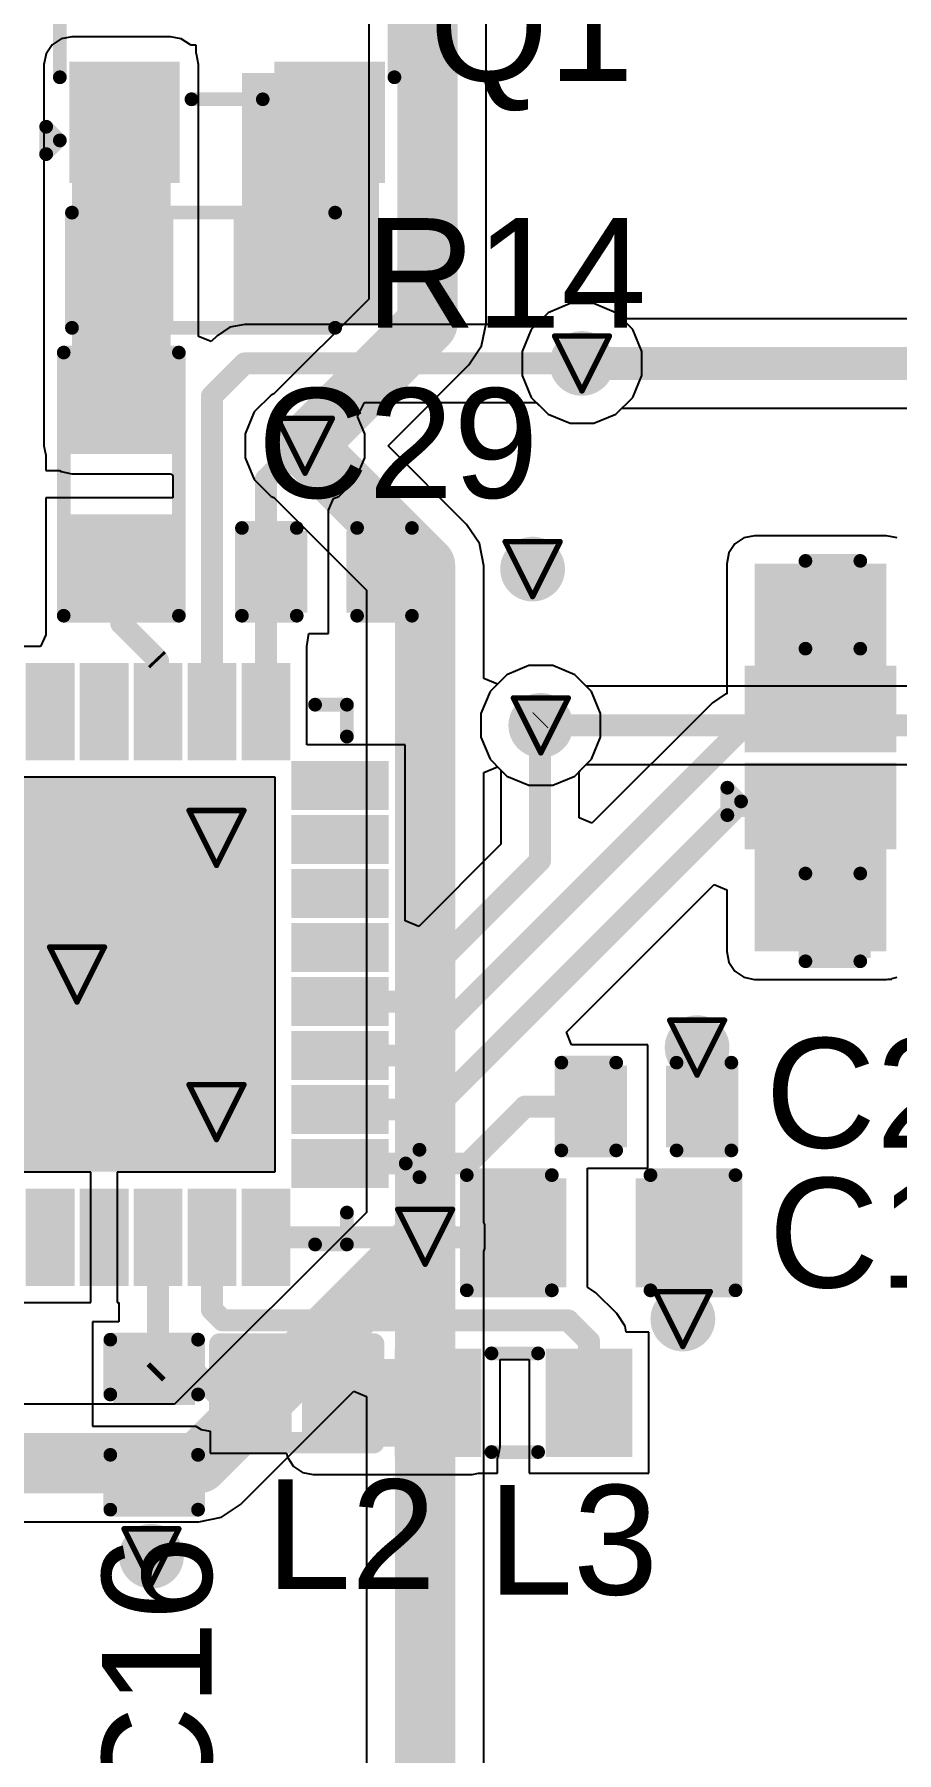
# Model space of a CAD drawing. Header units: inches. Extents: x -89 to 427, y -87 to 99.
# Drawn here: x -69.89 to -61.91, y -16.07 to -0.15 of the extents above; entities that cross this region are included whole.
import ezdxf

# ---------------------------------------------------------------- set-up
doc = ezdxf.new("R2010")
doc.units = ezdxf.units.IN
for name, color, linetype in [('Board_Outline', 56, 'Continuous'), ('Bottom Layer', 5, 'Continuous'), ('Drill Drawing', 1, 'Continuous'), ('Top Layer', 1, 'Continuous'), ('Top Overlay', 2, 'Continuous'), ('Top Paste', 8, 'Continuous'), ('Top Solder', 216, 'Continuous'), ('Via Holes', 16, 'Continuous')]:
    doc.layers.add(name, color=color, linetype=linetype)
doc.styles.add('Arial', font='', dxfattribs={"height": 0.2})
doc.styles.get('Arial').set_extended_font_data('Arial')

msp = doc.modelspace()

# ---------------------------------------------------------------- hatches: boundary and pattern name
at = {"layer": 'Bottom Layer'}
h = msp.add_hatch(color=5, dxfattribs=at)
edge = h.paths.add_edge_path()
edge.add_arc((-64.821, -3.2), 0.3, 0, 360)
h = msp.add_hatch(color=5, dxfattribs=at)
edge = h.paths.add_edge_path()
edge.add_arc((-67.386, -3.962), 0.3, 0, 360)
h = msp.add_hatch(color=5, dxfattribs=at)
edge = h.paths.add_edge_path()
edge.add_arc((-65.278, -5.105), 0.3, 0, 360)
h = msp.add_hatch(color=5, dxfattribs=at)
edge = h.paths.add_edge_path()
edge.add_arc((-65.202, -6.553), 0.3, 0, 360)
h = msp.add_hatch(color=5, dxfattribs=at)
edge = h.paths.add_edge_path()
edge.add_arc((-68.206, -7.595), 0.3, 0, 360)
h = msp.add_hatch(color=5, dxfattribs=at)
edge = h.paths.add_edge_path()
edge.add_arc((-69.498, -8.861), 0.3, 0, 360)
h = msp.add_hatch(color=5, dxfattribs=at)
edge = h.paths.add_edge_path()
edge.add_arc((-63.754, -9.538), 0.3, 0, 360)
h = msp.add_hatch(color=5, dxfattribs=at)
edge = h.paths.add_edge_path()
edge.add_arc((-68.206, -10.135), 0.3, 0, 360)
h = msp.add_hatch(color=5, dxfattribs=at)
edge = h.paths.add_edge_path()
edge.add_arc((-66.273, -11.29), 0.3, 0, 360)
h = msp.add_hatch(color=5, dxfattribs=at)
edge = h.paths.add_edge_path()
edge.add_arc((-63.886, -12.052), 0.3, 0, 360)
h = msp.add_hatch(color=5, dxfattribs=at)
edge = h.paths.add_edge_path()
edge.add_arc((-68.809, -14.249), 0.3, 0, 360)
at = {"layer": 'Top Layer'}
for points in [[(-69.545, -3.962), (-68.631, -3.962), (-68.631, -0.432), (-69.545, -0.432)], [(-69.468, -0.505), (-68.648, -0.505), (-68.648, -1.425), (-69.468, -1.425)], [(-67.97, -2.845), (-66.7, -2.845), (-66.7, -0.508), (-67.97, -0.508)], [(-67.568, -0.505), (-66.748, -0.505), (-66.748, -1.425), (-67.568, -1.425)], [(-68.707, -1.892), (-68.707, -2.781), (-69.469, -2.781), (-69.469, -1.892)], [(-67.183, -1.892), (-67.183, -2.781), (-67.945, -2.781), (-67.945, -1.892)], [(-68.644, -3.937), (-69.532, -3.937), (-69.532, -3.175), (-68.644, -3.175)], [(-68.644, -5.461), (-69.532, -5.461), (-69.532, -4.699), (-68.644, -4.699)], [(-67.424, -4.813), (-67.424, -5.448), (-67.881, -5.448), (-67.881, -4.813)], [(-66.484, -4.813), (-66.484, -5.448), (-66.942, -5.448), (-66.942, -4.813)], [(-63.221, -6.706), (-62.001, -6.706), (-62.001, -5.055), (-63.221, -5.055)], [(-62.662, -5.753), (-62.662, -5.118), (-62.205, -5.118), (-62.205, -5.753)], [(-69.623, -6.076), (-69.623, -6.776), (-69.873, -6.776), (-69.873, -6.076)], [(-69.123, -6.076), (-69.123, -6.776), (-69.373, -6.776), (-69.373, -6.076)], [(-68.623, -6.076), (-68.623, -6.776), (-68.873, -6.776), (-68.873, -6.076)], [(-68.123, -6.076), (-68.123, -6.776), (-68.373, -6.776), (-68.373, -6.076)], [(-67.623, -6.076), (-67.623, -6.776), (-67.873, -6.776), (-67.873, -6.076)], [(-63.211, -6.101), (-62.011, -6.101), (-62.011, -6.701), (-63.211, -6.701)], [(-66.713, -7.236), (-67.413, -7.236), (-67.413, -6.986), (-66.713, -6.986)], [(-63.221, -8.647), (-62.001, -8.647), (-62.001, -6.996), (-63.221, -6.996)], [(-63.211, -7.001), (-62.011, -7.001), (-62.011, -7.601), (-63.211, -7.601)], [(-67.773, -10.586), (-71.223, -10.586), (-71.223, -7.136), (-67.773, -7.136)], [(-66.713, -7.736), (-67.413, -7.736), (-67.413, -7.486), (-66.713, -7.486)], [(-66.713, -8.236), (-67.413, -8.236), (-67.413, -7.986), (-66.713, -7.986)], [(-62.662, -8.649), (-62.662, -8.014), (-62.205, -8.014), (-62.205, -8.649)], [(-66.713, -8.736), (-67.413, -8.736), (-67.413, -8.486), (-66.713, -8.486)], [(-66.713, -9.236), (-67.413, -9.236), (-67.413, -8.986), (-66.713, -8.986)], [(-66.713, -9.736), (-67.413, -9.736), (-67.413, -9.486), (-66.713, -9.486)], [(-64.465, -9.766), (-64.465, -10.401), (-64.922, -10.401), (-64.922, -9.766)], [(-63.525, -9.766), (-63.525, -10.401), (-63.983, -10.401), (-63.983, -9.766)], [(-66.713, -10.236), (-67.413, -10.236), (-67.413, -9.986), (-66.713, -9.986)], [(-66.713, -10.736), (-67.413, -10.736), (-67.413, -10.486), (-66.713, -10.486)], [(-65.786, -11.697), (-65.786, -10.808), (-65.024, -10.808), (-65.024, -11.697)], [(-64.262, -11.697), (-64.262, -10.808), (-63.5, -10.808), (-63.5, -11.697)], [(-69.623, -10.946), (-69.623, -11.646), (-69.873, -11.646), (-69.873, -10.946)], [(-69.123, -10.946), (-69.123, -11.646), (-69.373, -11.646), (-69.373, -10.946)], [(-68.623, -10.946), (-68.623, -11.646), (-68.873, -11.646), (-68.873, -10.946)], [(-68.123, -10.946), (-68.123, -11.646), (-68.373, -11.646), (-68.373, -10.946)], [(-67.623, -10.946), (-67.623, -11.646), (-67.873, -11.646), (-67.873, -10.946)], [(-69.101, -12.332), (-68.466, -12.332), (-68.466, -12.789), (-69.101, -12.789)], [(-68.012, -12.44), (-67.612, -12.44), (-67.612, -13.04), (-68.012, -13.04)], [(-67.312, -12.44), (-66.912, -12.44), (-66.912, -13.04), (-67.312, -13.04)], [(-67.31, -13.233), (-65.837, -13.233), (-65.837, -12.421), (-67.31, -12.421)], [(-66.456, -12.427), (-65.856, -12.427), (-65.856, -13.227), (-66.456, -13.227)], [(-65.056, -12.427), (-64.456, -12.427), (-64.456, -13.227), (-65.056, -13.227)], [(-69.101, -13.271), (-68.466, -13.271), (-68.466, -13.729), (-69.101, -13.729)]]:
    msp.add_hatch(color=1, dxfattribs=at).paths.add_polyline_path(points)
h = msp.add_hatch(color=1, dxfattribs=at)
edge = h.paths.add_edge_path()
edge.add_arc((-64.821, -3.2), 0.3, 0, 360)
h = msp.add_hatch(color=1, dxfattribs=at)
edge = h.paths.add_edge_path()
edge.add_arc((-67.386, -3.962), 0.3, 0, 360)
h = msp.add_hatch(color=1, dxfattribs=at)
edge = h.paths.add_edge_path()
edge.add_arc((-65.278, -5.105), 0.3, 0, 360)
h = msp.add_hatch(color=1, dxfattribs=at)
edge = h.paths.add_edge_path()
edge.add_arc((-65.202, -6.553), 0.3, 0, 360)
h = msp.add_hatch(color=1, dxfattribs=at)
edge = h.paths.add_edge_path()
edge.add_arc((-68.206, -7.595), 0.3, 0, 360)
h = msp.add_hatch(color=1, dxfattribs=at)
edge = h.paths.add_edge_path()
edge.add_arc((-69.498, -8.861), 0.3, 0, 360)
h = msp.add_hatch(color=1, dxfattribs=at)
edge = h.paths.add_edge_path()
edge.add_arc((-63.754, -9.538), 0.3, 0, 360)
h = msp.add_hatch(color=1, dxfattribs=at)
edge = h.paths.add_edge_path()
edge.add_arc((-68.206, -10.135), 0.3, 0, 360)
h = msp.add_hatch(color=1, dxfattribs=at)
edge = h.paths.add_edge_path()
edge.add_arc((-66.273, -11.29), 0.3, 0, 360)
h = msp.add_hatch(color=1, dxfattribs=at)
edge = h.paths.add_edge_path()
edge.add_arc((-63.886, -12.052), 0.3, 0, 360)
h = msp.add_hatch(color=1, dxfattribs=at)
edge = h.paths.add_edge_path()
edge.add_arc((-68.809, -14.249), 0.3, 0, 360)
at = {"layer": 'Top Paste'}
for points in [[(-69.468, -0.505), (-68.648, -0.505), (-68.648, -1.425), (-69.468, -1.425)], [(-67.568, -0.505), (-66.748, -0.505), (-66.748, -1.425), (-67.568, -1.425)], [(-68.707, -1.892), (-68.707, -2.781), (-69.469, -2.781), (-69.469, -1.892)], [(-67.183, -1.892), (-67.183, -2.781), (-67.945, -2.781), (-67.945, -1.892)], [(-68.644, -3.937), (-69.532, -3.937), (-69.532, -3.175), (-68.644, -3.175)], [(-68.644, -5.461), (-69.532, -5.461), (-69.532, -4.699), (-68.644, -4.699)], [(-67.424, -4.813), (-67.424, -5.448), (-67.881, -5.448), (-67.881, -4.813)], [(-66.484, -4.813), (-66.484, -5.448), (-66.942, -5.448), (-66.942, -4.813)], [(-62.662, -5.753), (-62.662, -5.118), (-62.205, -5.118), (-62.205, -5.753)], [(-69.623, -6.076), (-69.623, -6.776), (-69.873, -6.776), (-69.873, -6.076)], [(-69.123, -6.076), (-69.123, -6.776), (-69.373, -6.776), (-69.373, -6.076)], [(-68.623, -6.076), (-68.623, -6.776), (-68.873, -6.776), (-68.873, -6.076)], [(-68.123, -6.076), (-68.123, -6.776), (-68.373, -6.776), (-68.373, -6.076)], [(-67.623, -6.076), (-67.623, -6.776), (-67.873, -6.776), (-67.873, -6.076)], [(-63.211, -6.101), (-62.011, -6.101), (-62.011, -6.701), (-63.211, -6.701)], [(-66.713, -7.236), (-67.413, -7.236), (-67.413, -6.986), (-66.713, -6.986)], [(-63.211, -7.001), (-62.011, -7.001), (-62.011, -7.601), (-63.211, -7.601)], [(-66.713, -7.736), (-67.413, -7.736), (-67.413, -7.486), (-66.713, -7.486)], [(-66.713, -8.236), (-67.413, -8.236), (-67.413, -7.986), (-66.713, -7.986)], [(-62.662, -8.649), (-62.662, -8.014), (-62.205, -8.014), (-62.205, -8.649)], [(-66.713, -8.736), (-67.413, -8.736), (-67.413, -8.486), (-66.713, -8.486)], [(-66.713, -9.236), (-67.413, -9.236), (-67.413, -8.986), (-66.713, -8.986)], [(-66.713, -9.736), (-67.413, -9.736), (-67.413, -9.486), (-66.713, -9.486)], [(-64.465, -9.766), (-64.465, -10.401), (-64.922, -10.401), (-64.922, -9.766)], [(-63.525, -9.766), (-63.525, -10.401), (-63.983, -10.401), (-63.983, -9.766)], [(-66.713, -10.236), (-67.413, -10.236), (-67.413, -9.986), (-66.713, -9.986)], [(-66.713, -10.736), (-67.413, -10.736), (-67.413, -10.486), (-66.713, -10.486)], [(-65.786, -11.697), (-65.786, -10.808), (-65.024, -10.808), (-65.024, -11.697)], [(-64.262, -11.697), (-64.262, -10.808), (-63.5, -10.808), (-63.5, -11.697)], [(-69.623, -10.946), (-69.623, -11.646), (-69.873, -11.646), (-69.873, -10.946)], [(-69.123, -10.946), (-69.123, -11.646), (-69.373, -11.646), (-69.373, -10.946)], [(-68.623, -10.946), (-68.623, -11.646), (-68.873, -11.646), (-68.873, -10.946)], [(-68.123, -10.946), (-68.123, -11.646), (-68.373, -11.646), (-68.373, -10.946)], [(-67.623, -10.946), (-67.623, -11.646), (-67.873, -11.646), (-67.873, -10.946)], [(-69.101, -12.332), (-68.466, -12.332), (-68.466, -12.789), (-69.101, -12.789)], [(-68.012, -12.44), (-67.612, -12.44), (-67.612, -13.04), (-68.012, -13.04)], [(-67.312, -12.44), (-66.912, -12.44), (-66.912, -13.04), (-67.312, -13.04)], [(-66.456, -12.427), (-65.856, -12.427), (-65.856, -13.227), (-66.456, -13.227)], [(-65.056, -12.427), (-64.456, -12.427), (-64.456, -13.227), (-65.056, -13.227)], [(-69.101, -13.271), (-68.466, -13.271), (-68.466, -13.729), (-69.101, -13.729)]]:
    msp.add_hatch(color=8, dxfattribs=at).paths.add_polyline_path(points)
at = {"layer": 'Top Solder'}
for points in [[(-69.569, -0.404), (-68.546, -0.404), (-68.546, -1.527), (-69.569, -1.527)], [(-67.669, -0.404), (-66.646, -0.404), (-66.646, -1.527), (-67.669, -1.527)], [(-68.605, -1.791), (-68.605, -2.883), (-69.571, -2.883), (-69.571, -1.791)], [(-67.081, -1.791), (-67.081, -2.883), (-68.047, -2.883), (-68.047, -1.791)], [(-68.542, -4.039), (-69.634, -4.039), (-69.634, -3.073), (-68.542, -3.073)], [(-68.542, -5.563), (-69.634, -5.563), (-69.634, -4.597), (-68.542, -4.597)], [(-67.364, -4.753), (-67.364, -5.508), (-67.941, -5.508), (-67.941, -4.753)], [(-66.425, -4.753), (-66.425, -5.508), (-67.002, -5.508), (-67.002, -4.753)], [(-62.722, -5.813), (-62.722, -5.058), (-62.145, -5.058), (-62.145, -5.813)], [(-69.521, -5.974), (-69.521, -6.877), (-69.974, -6.877), (-69.974, -5.974)], [(-69.021, -5.974), (-69.021, -6.877), (-69.474, -6.877), (-69.474, -5.974)], [(-68.521, -5.974), (-68.521, -6.877), (-68.974, -6.877), (-68.974, -5.974)], [(-68.021, -5.974), (-68.021, -6.877), (-68.474, -6.877), (-68.474, -5.974)], [(-67.521, -5.974), (-67.521, -6.877), (-67.974, -6.877), (-67.974, -5.974)], [(-63.313, -5.999), (-61.909, -5.999), (-61.909, -6.802), (-63.313, -6.802)], [(-66.611, -7.337), (-67.514, -7.337), (-67.514, -6.884), (-66.611, -6.884)], [(-63.313, -6.899), (-61.909, -6.899), (-61.909, -7.702), (-63.313, -7.702)], [(-67.671, -10.687), (-71.324, -10.687), (-71.324, -7.034), (-67.671, -7.034)], [(-66.611, -7.837), (-67.514, -7.837), (-67.514, -7.384), (-66.611, -7.384)], [(-66.611, -8.337), (-67.514, -8.337), (-67.514, -7.884), (-66.611, -7.884)], [(-62.722, -8.709), (-62.722, -7.954), (-62.145, -7.954), (-62.145, -8.709)], [(-66.611, -8.837), (-67.514, -8.837), (-67.514, -8.384), (-66.611, -8.384)], [(-66.611, -9.337), (-67.514, -9.337), (-67.514, -8.884), (-66.611, -8.884)], [(-66.611, -9.837), (-67.514, -9.837), (-67.514, -9.384), (-66.611, -9.384)], [(-64.405, -9.706), (-64.405, -10.461), (-64.982, -10.461), (-64.982, -9.706)], [(-63.465, -9.706), (-63.465, -10.461), (-64.043, -10.461), (-64.043, -9.706)], [(-66.611, -10.337), (-67.514, -10.337), (-67.514, -9.884), (-66.611, -9.884)], [(-66.611, -10.837), (-67.514, -10.837), (-67.514, -10.384), (-66.611, -10.384)], [(-65.846, -11.757), (-65.846, -10.748), (-64.964, -10.748), (-64.964, -11.757)], [(-64.322, -11.757), (-64.322, -10.748), (-63.44, -10.748), (-63.44, -11.757)], [(-69.521, -10.844), (-69.521, -11.747), (-69.974, -11.747), (-69.974, -10.844)], [(-69.021, -10.844), (-69.021, -11.747), (-69.474, -11.747), (-69.474, -10.844)], [(-68.521, -10.844), (-68.521, -11.747), (-68.974, -11.747), (-68.974, -10.844)], [(-68.021, -10.844), (-68.021, -11.747), (-68.474, -11.747), (-68.474, -10.844)], [(-67.521, -10.844), (-67.521, -11.747), (-67.974, -11.747), (-67.974, -10.844)], [(-69.161, -12.272), (-68.406, -12.272), (-68.406, -12.849), (-69.161, -12.849)], [(-68.114, -12.338), (-67.511, -12.338), (-67.511, -13.141), (-68.114, -13.141)], [(-67.414, -12.338), (-66.811, -12.338), (-66.811, -13.141), (-67.414, -13.141)], [(-66.557, -12.325), (-65.754, -12.325), (-65.754, -13.329), (-66.557, -13.329)], [(-65.157, -12.325), (-64.354, -12.325), (-64.354, -13.329), (-65.157, -13.329)], [(-69.161, -13.212), (-68.406, -13.212), (-68.406, -13.789), (-69.161, -13.789)]]:
    msp.add_hatch(color=216, dxfattribs=at).paths.add_polyline_path(points)
at = {"layer": 'Via Holes'}
h = msp.add_hatch(color=7, dxfattribs=at)
edge = h.paths.add_edge_path()
edge.add_arc((-64.821, -3.2), 0.15, 0, 360)
h = msp.add_hatch(color=7, dxfattribs=at)
edge = h.paths.add_edge_path()
edge.add_arc((-67.386, -3.962), 0.15, 0, 360)
h = msp.add_hatch(color=7, dxfattribs=at)
edge = h.paths.add_edge_path()
edge.add_arc((-65.278, -5.105), 0.15, 0, 360)
h = msp.add_hatch(color=7, dxfattribs=at)
edge = h.paths.add_edge_path()
edge.add_arc((-65.202, -6.553), 0.15, 0, 360)
h = msp.add_hatch(color=7, dxfattribs=at)
edge = h.paths.add_edge_path()
edge.add_arc((-68.206, -7.595), 0.15, 0, 360)
h = msp.add_hatch(color=7, dxfattribs=at)
edge = h.paths.add_edge_path()
edge.add_arc((-69.498, -8.861), 0.15, 0, 360)
h = msp.add_hatch(color=7, dxfattribs=at)
edge = h.paths.add_edge_path()
edge.add_arc((-63.754, -9.538), 0.15, 0, 360)
h = msp.add_hatch(color=7, dxfattribs=at)
edge = h.paths.add_edge_path()
edge.add_arc((-68.206, -10.135), 0.15, 0, 360)
h = msp.add_hatch(color=7, dxfattribs=at)
edge = h.paths.add_edge_path()
edge.add_arc((-66.273, -11.29), 0.15, 0, 360)
h = msp.add_hatch(color=7, dxfattribs=at)
edge = h.paths.add_edge_path()
edge.add_arc((-63.886, -12.052), 0.15, 0, 360)
h = msp.add_hatch(color=7, dxfattribs=at)
edge = h.paths.add_edge_path()
edge.add_arc((-68.809, -14.249), 0.15, 0, 360)

# ---------------------------------------------------------------- linework, layer by layer
at = {"layer": 'Board_Outline', "const_width": 0.254}
msp.add_lwpolyline([(87.312, 0, 1), (-87.312, 0, 1)], format="xyb", close=True, dxfattribs=at)
at = {"layer": 'Bottom Layer'}
for p, q in [((-66.796, 9.403), (-66.796, -2.603)), ((-65.709, -2.829), (-65.709, 9.403)), ((-66.796, -2.603), (-67.676, -3.483)), ((-64.931, -2.646), (-65.135, -2.731)), ((-64.711, -2.646), (-64.931, -2.646)), ((-64.507, -2.731), (-64.711, -2.646)), ((-65.75, -3.037), (-65.709, -2.829)), ((-65.135, -2.731), (-65.29, -2.887)), ((-64.452, -2.786), (-64.507, -2.731)), ((-50.083, -2.786), (-64.452, -2.786)), ((-65.29, -2.887), (-65.375, -3.09)), ((-65.868, -3.213), (-65.75, -3.037)), ((-65.375, -3.09), (-65.375, -3.311)), ((-66.617, -3.962), (-65.868, -3.213)), ((-65.375, -3.311), (-65.29, -3.514)), ((-67.7, -3.493), (-67.856, -3.649)), ((-67.676, -3.483), (-67.7, -3.493)), ((-67.856, -3.649), (-67.94, -3.852)), ((-65.29, -3.514), (-65.135, -3.67)), ((-64.507, -3.67), (-64.452, -3.615)), ((-64.452, -3.615), (-49.911, -3.615)), ((-65.135, -3.67), (-64.931, -3.754)), ((-64.931, -3.754), (-64.711, -3.754)), ((-64.711, -3.754), (-64.507, -3.67)), ((-67.94, -3.852), (-67.94, -4.073)), ((-65.889, -4.691), (-66.617, -3.962)), ((-67.94, -4.073), (-67.856, -4.276)), ((-67.856, -4.276), (-67.7, -4.432)), ((-67.7, -4.432), (-67.676, -4.442)), ((-67.676, -4.442), (-66.817, -5.3)), ((-65.771, -4.867), (-65.889, -4.691)), ((-65.73, -5.075), (-65.771, -4.867)), ((-65.73, -6.118), (-65.73, -5.075)), ((-66.817, -5.3), (-66.817, -11.065)), ((-65.312, -5.999), (-65.516, -6.084)), ((-65.092, -5.999), (-65.312, -5.999)), ((-64.888, -6.084), (-65.092, -5.999)), ((-65.603, -6.17), (-65.73, -6.118)), ((-65.516, -6.084), (-65.603, -6.17)), ((-64.781, -6.191), (-64.888, -6.084)), ((-47.447, -6.191), (-64.781, -6.191)), ((-65.73, -6.989), (-65.603, -6.936)), ((-65.73, -11.155), (-65.73, -6.989)), ((-65.603, -6.936), (-65.516, -7.023)), ((-64.888, -7.023), (-64.781, -6.916)), ((-64.781, -6.916), (-47.597, -6.916)), ((-65.516, -7.023), (-65.312, -7.107)), ((-65.312, -7.107), (-65.092, -7.107)), ((-65.092, -7.107), (-64.888, -7.023)), ((-66.817, -11.065), (-68.594, -12.842)), ((-65.719, -11.18), (-65.73, -11.155)), ((-65.719, -11.4), (-65.719, -11.18)), ((-65.73, -11.425), (-65.719, -11.4)), ((-65.73, -32.409), (-65.73, -11.425)), ((-67.985, -13.77), (-66.935, -12.72)), ((-66.935, -12.72), (-66.817, -12.769)), ((-68.594, -12.842), (-71.112, -12.842)), ((-66.817, -12.769), (-66.817, -32.634)), ((-68.161, -13.888), (-67.985, -13.77)), ((-71.112, -13.93), (-68.369, -13.93)), ((-68.369, -13.93), (-68.161, -13.888))]:
    msp.add_line(p, q, dxfattribs=at)
for points, const_width in [([(-66.252, -2.829), (-66.252, 9.538)], 0.559), ([(-67.386, -3.962), (-66.252, -2.829)], 0.559), ([(-64.821, -3.2), (-49.911, -3.2)], 0.305), ([(-67.386, -3.962), (-66.273, -5.075)], 0.559), ([(-66.273, -11.29), (-66.273, -5.075)], 0.559), ([(-65.202, -6.553), (-47.447, -6.553)], 0.203), ([(-68.369, -13.386), (-66.273, -11.29)], 0.559), ([(-66.273, -32.634), (-66.273, -11.29)], 0.559), ([(-71.247, -13.386), (-68.369, -13.386)], 0.559)]:
    msp.add_lwpolyline(points, dxfattribs=dict(at, const_width=const_width))
for points, const_width in [([(-66.392, -2.829, 1), (-66.113, -2.829, 1)], 0.279), ([(-66.392, -2.829, 1), (-66.113, -2.829, 1)], 0.279), ([(-64.897, -3.2, 1), (-64.745, -3.2, 1)], 0.152), ([(-67.526, -3.962, 1), (-67.246, -3.962, 1)], 0.279), ([(-67.526, -3.962, 1), (-67.246, -3.962, 1)], 0.279), ([(-66.413, -5.075, 1), (-66.134, -5.075, 1)], 0.279), ([(-66.413, -5.075, 1), (-66.134, -5.075, 1)], 0.279), ([(-65.253, -6.553, 1), (-65.151, -6.553, 1)], 0.102), ([(-66.413, -11.29, 1), (-66.134, -11.29, 1)], 0.279), ([(-66.413, -11.29, 1), (-66.134, -11.29, 1)], 0.279), ([(-66.413, -11.29, 1), (-66.134, -11.29, 1)], 0.279), ([(-68.509, -13.386, 1), (-68.229, -13.386, 1)], 0.279), ([(-68.509, -13.386, 1), (-68.229, -13.386, 1)], 0.279)]:
    msp.add_lwpolyline(points, format="xyb", close=True, dxfattribs=dict(at, const_width=const_width))
at = {"layer": 'Drill Drawing', "const_width": 0.0508}
for points in [[(-65.075, -2.946), (-64.567, -2.946)], [(-65.075, -2.946), (-64.821, -3.454)], [(-64.821, -3.454), (-64.567, -2.946)], [(-67.64, -3.708), (-67.132, -3.708)], [(-67.64, -3.708), (-67.386, -4.216)], [(-67.386, -4.216), (-67.132, -3.708)], [(-65.532, -4.851), (-65.024, -4.851)], [(-65.532, -4.851), (-65.278, -5.359)], [(-65.278, -5.359), (-65.024, -4.851)], [(-65.456, -6.299), (-64.948, -6.299)], [(-65.456, -6.299), (-65.202, -6.807)], [(-65.202, -6.807), (-64.948, -6.299)], [(-68.46, -7.341), (-67.952, -7.341)], [(-68.46, -7.341), (-68.206, -7.849)], [(-68.206, -7.849), (-67.952, -7.341)], [(-69.752, -8.607), (-69.244, -8.607)], [(-69.752, -8.607), (-69.498, -9.115)], [(-69.498, -9.115), (-69.244, -8.607)], [(-64.008, -9.284), (-63.5, -9.284)], [(-64.008, -9.284), (-63.754, -9.792)], [(-63.754, -9.792), (-63.5, -9.284)], [(-68.46, -9.881), (-67.952, -9.881)], [(-68.46, -9.881), (-68.206, -10.389)], [(-68.206, -10.389), (-67.952, -9.881)], [(-66.527, -11.036), (-66.019, -11.036)], [(-66.527, -11.036), (-66.273, -11.544)], [(-66.273, -11.544), (-66.019, -11.036)], [(-64.14, -11.798), (-63.632, -11.798)], [(-64.14, -11.798), (-63.886, -12.306)], [(-63.886, -12.306), (-63.632, -11.798)], [(-69.063, -13.995), (-68.555, -13.995)], [(-69.063, -13.995), (-68.809, -14.503)], [(-68.809, -14.503), (-68.555, -13.995)]]:
    msp.add_lwpolyline(points, dxfattribs=at)
at = {"layer": 'Drill Drawing', "const_width": 0.0254}
for points in [[(-65.087, -2.946, 1), (-65.062, -2.946, 1)], [(-65.087, -2.946, 1), (-65.062, -2.946, 1)], [(-64.579, -2.946, 1), (-64.554, -2.946, 1)], [(-64.579, -2.946, 1), (-64.554, -2.946, 1)], [(-64.834, -3.454, 1), (-64.808, -3.454, 1)], [(-64.834, -3.454, 1), (-64.808, -3.454, 1)], [(-67.653, -3.708, 1), (-67.627, -3.708, 1)], [(-67.653, -3.708, 1), (-67.627, -3.708, 1)], [(-67.145, -3.708, 1), (-67.12, -3.708, 1)], [(-67.145, -3.708, 1), (-67.12, -3.708, 1)], [(-67.399, -4.216, 1), (-67.373, -4.216, 1)], [(-67.399, -4.216, 1), (-67.373, -4.216, 1)], [(-65.545, -4.851, 1), (-65.519, -4.851, 1)], [(-65.545, -4.851, 1), (-65.519, -4.851, 1)], [(-65.037, -4.851, 1), (-65.011, -4.851, 1)], [(-65.037, -4.851, 1), (-65.011, -4.851, 1)], [(-65.291, -5.359, 1), (-65.265, -5.359, 1)], [(-65.291, -5.359, 1), (-65.265, -5.359, 1)], [(-65.469, -6.299, 1), (-65.443, -6.299, 1)], [(-65.469, -6.299, 1), (-65.443, -6.299, 1)], [(-64.96, -6.299, 1), (-64.935, -6.299, 1)], [(-64.96, -6.299, 1), (-64.935, -6.299, 1)], [(-65.214, -6.807, 1), (-65.189, -6.807, 1)], [(-65.214, -6.807, 1), (-65.189, -6.807, 1)], [(-68.473, -7.341, 1), (-68.447, -7.341, 1)], [(-68.473, -7.341, 1), (-68.447, -7.341, 1)], [(-67.965, -7.341, 1), (-67.939, -7.341, 1)], [(-67.965, -7.341, 1), (-67.939, -7.341, 1)], [(-68.219, -7.849, 1), (-68.193, -7.849, 1)], [(-68.219, -7.849, 1), (-68.193, -7.849, 1)], [(-69.765, -8.607, 1), (-69.739, -8.607, 1)], [(-69.765, -8.607, 1), (-69.739, -8.607, 1)], [(-69.257, -8.607, 1), (-69.231, -8.607, 1)], [(-69.257, -8.607, 1), (-69.231, -8.607, 1)], [(-69.511, -9.115, 1), (-69.485, -9.115, 1)], [(-69.511, -9.115, 1), (-69.485, -9.115, 1)], [(-64.021, -9.284, 1), (-63.995, -9.284, 1)], [(-64.021, -9.284, 1), (-63.995, -9.284, 1)], [(-63.513, -9.284, 1), (-63.487, -9.284, 1)], [(-63.513, -9.284, 1), (-63.487, -9.284, 1)], [(-68.473, -9.881, 1), (-68.447, -9.881, 1)], [(-68.473, -9.881, 1), (-68.447, -9.881, 1)], [(-67.965, -9.881, 1), (-67.939, -9.881, 1)], [(-67.965, -9.881, 1), (-67.939, -9.881, 1)], [(-63.767, -9.792, 1), (-63.741, -9.792, 1)], [(-63.767, -9.792, 1), (-63.741, -9.792, 1)], [(-68.219, -10.389, 1), (-68.193, -10.389, 1)], [(-68.219, -10.389, 1), (-68.193, -10.389, 1)], [(-66.54, -11.036, 1), (-66.515, -11.036, 1)], [(-66.54, -11.036, 1), (-66.515, -11.036, 1)], [(-66.032, -11.036, 1), (-66.007, -11.036, 1)], [(-66.032, -11.036, 1), (-66.007, -11.036, 1)], [(-66.286, -11.544, 1), (-66.261, -11.544, 1)], [(-66.286, -11.544, 1), (-66.261, -11.544, 1)], [(-64.153, -11.798, 1), (-64.127, -11.798, 1)], [(-64.153, -11.798, 1), (-64.127, -11.798, 1)], [(-63.645, -11.798, 1), (-63.619, -11.798, 1)], [(-63.645, -11.798, 1), (-63.619, -11.798, 1)], [(-63.899, -12.306, 1), (-63.873, -12.306, 1)], [(-63.899, -12.306, 1), (-63.873, -12.306, 1)], [(-69.075, -13.995, 1), (-69.05, -13.995, 1)], [(-69.075, -13.995, 1), (-69.05, -13.995, 1)], [(-68.567, -13.995, 1), (-68.542, -13.995, 1)], [(-68.567, -13.995, 1), (-68.542, -13.995, 1)], [(-68.821, -14.503, 1), (-68.796, -14.503, 1)], [(-68.821, -14.503, 1), (-68.796, -14.503, 1)]]:
    msp.add_lwpolyline(points, format="xyb", close=True, dxfattribs=at)
at = {"layer": 'Top Layer'}
for p, q in [((-69.728, -0.249), (-69.784, -0.333)), ((-69.644, -0.193), (-69.728, -0.249)), ((-69.545, -0.173), (-69.644, -0.193)), ((-68.631, -0.173), (-69.545, -0.173)), ((-68.532, -0.193), (-68.631, -0.173)), ((-68.448, -0.249), (-68.532, -0.193)), ((-68.446, -0.251), (-68.448, -0.249)), ((-68.394, -0.251), (-68.446, -0.251)), ((-68.394, -0.33), (-68.394, -0.251)), ((-69.784, -0.333), (-69.804, -0.432)), ((-69.804, -0.432), (-69.804, -3.962)), ((-68.392, -0.333), (-68.394, -0.33)), ((-68.372, -0.432), (-68.392, -0.333)), ((-68.372, -2.949), (-68.372, -0.432)), ((-64.931, -2.646), (-65.135, -2.731)), ((-64.711, -2.646), (-64.931, -2.646)), ((-64.507, -2.731), (-64.711, -2.646)), ((-67.945, -2.838), (-68.084, -2.865)), ((-65.242, -2.838), (-67.945, -2.838)), ((-67.945, -2.838), (-67.945, -2.838)), ((-65.135, -2.731), (-65.242, -2.838)), ((-64.351, -2.887), (-64.507, -2.731)), ((-68.254, -2.997), (-68.372, -2.949)), ((-68.201, -2.944), (-68.254, -2.997)), ((-68.084, -2.865), (-68.201, -2.944)), ((-68.201, -2.944), (-68.201, -2.944)), ((-64.267, -3.09), (-64.351, -2.887)), ((-64.267, -3.311), (-64.267, -3.09)), ((-64.351, -3.514), (-64.267, -3.311)), ((-66.899, -3.69), (-66.836, -3.563)), ((-66.836, -3.563), (-65.242, -3.563)), ((-65.242, -3.563), (-65.135, -3.67)), ((-64.507, -3.67), (-64.351, -3.514)), ((-66.832, -3.852), (-66.899, -3.69)), ((-65.135, -3.67), (-64.931, -3.754)), ((-64.931, -3.754), (-64.711, -3.754)), ((-64.711, -3.754), (-64.507, -3.67)), ((-69.804, -3.962), (-69.787, -4.051)), ((-66.832, -4.073), (-66.832, -3.852)), ((-69.787, -4.051), (-69.787, -4.191)), ((-66.917, -4.276), (-66.832, -4.073)), ((-69.787, -4.191), (-69.66, -4.191)), ((-69.66, -4.191), (-69.644, -4.202)), ((-69.644, -4.202), (-69.545, -4.221)), ((-69.545, -4.221), (-68.631, -4.221)), ((-68.631, -4.221), (-68.61, -4.238)), ((-68.61, -4.238), (-68.61, -4.445)), ((-67.072, -4.432), (-66.917, -4.276)), ((-68.61, -4.445), (-69.787, -4.445)), ((-69.787, -4.445), (-69.787, -5.715)), ((-67.17, -4.559), (-67.122, -4.452)), ((-67.122, -4.452), (-67.072, -4.432)), ((-67.17, -5.702), (-67.17, -4.559)), ((-63.404, -4.871), (-63.46, -4.955)), ((-63.32, -4.815), (-63.404, -4.871)), ((-63.221, -4.796), (-63.32, -4.815)), ((-62.001, -4.796), (-63.221, -4.796)), ((-61.902, -4.815), (-62.001, -4.796)), ((-63.46, -4.955), (-63.48, -5.055)), ((-63.48, -5.055), (-63.48, -6.261)), ((-69.787, -5.715), (-69.836, -5.822)), ((-67.369, -5.822), (-67.35, -5.702)), ((-67.35, -5.702), (-67.17, -5.702)), ((-69.836, -5.822), (-71.627, -5.822)), ((-67.369, -6.732), (-67.369, -5.822)), ((-67.369, -5.822), (-67.369, -5.822)), ((-67.369, -5.822), (-67.369, -5.822)), ((-65.312, -5.999), (-65.516, -6.084)), ((-65.092, -5.999), (-65.312, -5.999)), ((-64.888, -6.084), (-65.092, -5.999)), ((-65.516, -6.084), (-65.671, -6.239)), ((-64.732, -6.239), (-64.888, -6.084)), ((-65.671, -6.239), (-65.756, -6.443)), ((-64.648, -6.443), (-64.732, -6.239)), ((-63.613, -6.343), (-64.729, -7.459)), ((-63.495, -6.264), (-63.613, -6.343)), ((-63.613, -6.343), (-63.613, -6.343)), ((-63.48, -6.261), (-63.495, -6.264)), ((-65.756, -6.443), (-65.756, -6.663)), ((-64.648, -6.663), (-64.648, -6.443)), ((-65.756, -6.663), (-65.671, -6.867)), ((-64.732, -6.867), (-64.648, -6.663)), ((-66.459, -6.732), (-67.369, -6.732)), ((-66.459, -7.99), (-66.459, -6.732)), ((-65.671, -6.867), (-65.571, -6.967)), ((-65.571, -6.967), (-65.571, -7.654)), ((-64.846, -6.981), (-64.732, -6.867)), ((-64.846, -7.41), (-64.846, -6.981)), ((-71.329, -7.03), (-67.667, -7.03)), ((-67.667, -7.03), (-67.667, -7.49)), ((-64.729, -7.459), (-64.846, -7.41)), ((-67.667, -7.49), (-67.667, -8.49)), ((-65.571, -7.654), (-66.332, -8.415)), ((-66.459, -8.362), (-66.459, -7.99)), ((-64.965, -9.395), (-63.597, -8.026)), ((-63.597, -8.026), (-63.48, -8.075)), ((-63.48, -8.075), (-63.48, -8.647)), ((-66.332, -8.415), (-66.459, -8.362)), ((-67.667, -8.49), (-67.667, -9.49)), ((-63.48, -8.647), (-63.46, -8.746)), ((-63.46, -8.746), (-63.404, -8.83)), ((-63.404, -8.83), (-63.32, -8.886)), ((-63.32, -8.886), (-63.221, -8.906)), ((-63.221, -8.906), (-62.001, -8.906)), ((-62.001, -8.906), (-61.985, -8.903)), ((-61.985, -8.903), (-61.951, -8.903)), ((-61.951, -8.896), (-61.902, -8.886)), ((-61.951, -8.903), (-61.951, -8.896)), ((-67.667, -9.49), (-67.667, -10.692)), ((-64.917, -9.512), (-64.965, -9.395)), ((-64.211, -9.512), (-64.917, -9.512)), ((-64.211, -10.655), (-64.211, -9.512)), ((-64.77, -11.756), (-64.77, -10.655)), ((-64.77, -10.655), (-64.211, -10.655)), ((-69.369, -10.692), (-71.329, -10.692)), ((-69.369, -11.9), (-69.369, -10.692)), ((-67.667, -10.692), (-69.127, -10.692)), ((-69.127, -10.692), (-69.127, -11.9)), ((-64.691, -11.809), (-64.77, -11.756)), ((-70.885, -11.9), (-69.369, -11.9)), ((-69.127, -11.9), (-69.11, -11.9)), ((-69.11, -11.9), (-69.11, -12.078)), ((-64.499, -12.001), (-64.691, -11.809)), ((-69.11, -12.078), (-69.355, -12.078)), ((-69.355, -12.078), (-69.355, -13.043)), ((-64.421, -12.118), (-64.499, -12.001)), ((-64.499, -12.001), (-64.499, -12.001)), ((-64.41, -12.173), (-64.421, -12.118)), ((-64.202, -12.173), (-64.41, -12.173)), ((-64.202, -13.481), (-64.202, -12.173)), ((-65.578, -13.233), (-65.578, -12.428)), ((-65.578, -12.428), (-65.31, -12.428)), ((-65.31, -12.428), (-65.31, -13.481)), ((-69.355, -13.043), (-68.396, -13.043)), ((-68.396, -13.043), (-68.349, -13.075)), ((-68.349, -13.075), (-68.266, -13.091)), ((-68.266, -13.091), (-68.266, -13.294)), ((-68.266, -13.294), (-67.557, -13.294)), ((-67.557, -13.294), (-67.549, -13.333)), ((-67.549, -13.333), (-67.493, -13.417)), ((-65.602, -13.339), (-65.598, -13.333)), ((-65.602, -13.481), (-65.602, -13.339)), ((-65.598, -13.333), (-65.578, -13.233)), ((-67.493, -13.417), (-67.409, -13.473)), ((-67.409, -13.473), (-67.31, -13.492)), ((-67.31, -13.492), (-65.837, -13.492)), ((-65.837, -13.492), (-65.78, -13.481)), ((-65.78, -13.481), (-65.602, -13.481)), ((-65.31, -13.481), (-64.202, -13.481))]:
    msp.add_line(p, q, dxfattribs=at)
at = {"layer": 'Top Layer', "const_width": 0.203}
for points in [[(-68.248, -3.503), (-67.945, -3.2)], [(-67.945, -3.2), (-64.821, -3.2)], [(-68.248, -6.426), (-68.248, -3.503)], [(-67.748, -4.273), (-67.437, -3.962)], [(-67.437, -3.962), (-67.386, -3.962)], [(-67.748, -6.426), (-67.748, -4.273)], [(-69.088, -5.608), (-69.088, -5.08)], [(-69.088, -5.608), (-68.767, -5.928)], [(-68.767, -5.934), (-68.767, -5.928)], [(-68.767, -5.934), (-68.748, -5.954)], [(-68.748, -6.426), (-68.748, -5.954)], [(-62.809, -6.599), (-62.611, -6.401)], [(-66.368, -9.611), (-63.357, -6.599)], [(-65.209, -6.509), (-65.202, -6.502)], [(-65.209, -7.805), (-65.209, -6.509)], [(-65.202, -6.553), (-65.202, -6.502)], [(-63.357, -6.599), (-62.809, -6.599)], [(-66.194, -10.111), (-63.384, -7.301)], [(-63.384, -7.301), (-63.054, -7.301)], [(-63.054, -7.301), (-62.611, -7.301)], [(-66.515, -9.111), (-65.209, -7.805)], [(-67.063, -9.111), (-66.515, -9.111)], [(-67.063, -9.611), (-66.368, -9.611)], [(-67.063, -10.111), (-66.194, -10.111)], [(-65.876, -10.611), (-65.349, -10.084)], [(-65.349, -10.084), (-64.694, -10.084)], [(-67.063, -10.611), (-65.876, -10.611)], [(-65.499, -11.296), (-65.405, -11.201)], [(-68.748, -12.525), (-68.748, -11.296)], [(-68.248, -11.965), (-68.248, -11.296)], [(-67.748, -11.296), (-65.499, -11.296)], [(-68.248, -11.965), (-68.148, -12.065)], [(-68.148, -12.065), (-64.948, -12.065)], [(-64.948, -12.065), (-64.756, -12.257)], [(-64.756, -12.827), (-64.756, -12.257)], [(-68.783, -12.56), (-68.748, -12.525)], [(-68.783, -12.56), (-68.389, -12.56)], [(-68.389, -12.56), (-68.21, -12.74)], [(-68.21, -12.74), (-67.812, -12.74)]]:
    msp.add_lwpolyline(points, dxfattribs=at)
at = {"layer": 'Top Layer', "const_width": 0.102}
for points in [[(-67.996, -3.2, 1), (-67.894, -3.2, 1)], [(-67.996, -3.2, 1), (-67.894, -3.2, 1)], [(-64.872, -3.2, 1), (-64.77, -3.2, 1)], [(-68.299, -3.503, 1), (-68.197, -3.503, 1)], [(-68.299, -3.503, 1), (-68.197, -3.503, 1)], [(-67.488, -3.962, 1), (-67.386, -3.962, 1)], [(-67.488, -3.962, 1), (-67.386, -3.962, 1)], [(-67.437, -3.962, 1), (-67.335, -3.962, 1)], [(-67.799, -4.273, 1), (-67.697, -4.273, 1)], [(-67.799, -4.273, 1), (-67.697, -4.273, 1)], [(-69.139, -5.08, 1), (-69.037, -5.08, 1)], [(-69.139, -5.608, 1), (-69.037, -5.608, 1)], [(-69.139, -5.608, 1), (-69.037, -5.608, 1)], [(-68.818, -5.928, 1), (-68.716, -5.928, 1)], [(-68.818, -5.928, 1), (-68.716, -5.928, 1)], [(-68.818, -5.934, 1), (-68.716, -5.934, 1)], [(-68.818, -5.934, 1), (-68.716, -5.934, 1)], [(-68.799, -5.954, 1), (-68.697, -5.954, 1)], [(-68.799, -5.954, 1), (-68.697, -5.954, 1)], [(-68.799, -6.426, 1), (-68.697, -6.426, 1)], [(-68.299, -6.426, 1), (-68.197, -6.426, 1)], [(-67.799, -6.426, 1), (-67.697, -6.426, 1)], [(-62.662, -6.401, 1), (-62.56, -6.401, 1)], [(-65.259, -6.509, 1), (-65.158, -6.509, 1)], [(-65.259, -6.509, 1), (-65.158, -6.509, 1)], [(-65.253, -6.502, 1), (-65.151, -6.502, 1)], [(-65.253, -6.502, 1), (-65.151, -6.502, 1)], [(-65.253, -6.553, 1), (-65.151, -6.553, 1)], [(-63.407, -6.599, 1), (-63.306, -6.599, 1)], [(-63.407, -6.599, 1), (-63.306, -6.599, 1)], [(-62.86, -6.599, 1), (-62.759, -6.599, 1)], [(-62.86, -6.599, 1), (-62.759, -6.599, 1)], [(-63.435, -7.301, 1), (-63.333, -7.301, 1)], [(-63.435, -7.301, 1), (-63.333, -7.301, 1)], [(-63.105, -7.301, 1), (-63.003, -7.301, 1)], [(-63.105, -7.301, 1), (-63.003, -7.301, 1)], [(-62.662, -7.301, 1), (-62.56, -7.301, 1)], [(-65.259, -7.805, 1), (-65.158, -7.805, 1)], [(-65.259, -7.805, 1), (-65.158, -7.805, 1)], [(-67.114, -9.111, 1), (-67.012, -9.111, 1)], [(-66.565, -9.111, 1), (-66.464, -9.111, 1)], [(-66.565, -9.111, 1), (-66.464, -9.111, 1)], [(-67.114, -9.611, 1), (-67.012, -9.611, 1)], [(-66.419, -9.611, 1), (-66.317, -9.611, 1)], [(-66.419, -9.611, 1), (-66.317, -9.611, 1)], [(-67.114, -10.111, 1), (-67.012, -10.111, 1)], [(-66.245, -10.111, 1), (-66.143, -10.111, 1)], [(-66.245, -10.111, 1), (-66.143, -10.111, 1)], [(-65.4, -10.084, 1), (-65.299, -10.084, 1)], [(-65.4, -10.084, 1), (-65.299, -10.084, 1)], [(-64.745, -10.084, 1), (-64.643, -10.084, 1)], [(-67.114, -10.611, 1), (-67.012, -10.611, 1)], [(-65.927, -10.611, 1), (-65.825, -10.611, 1)], [(-65.927, -10.611, 1), (-65.825, -10.611, 1)], [(-65.456, -11.201, 1), (-65.354, -11.201, 1)], [(-68.799, -11.296, 1), (-68.697, -11.296, 1)], [(-68.299, -11.296, 1), (-68.197, -11.296, 1)], [(-67.799, -11.296, 1), (-67.697, -11.296, 1)], [(-65.55, -11.296, 1), (-65.448, -11.296, 1)], [(-65.55, -11.296, 1), (-65.448, -11.296, 1)], [(-68.299, -11.965, 1), (-68.197, -11.965, 1)], [(-68.299, -11.965, 1), (-68.197, -11.965, 1)], [(-68.199, -12.065, 1), (-68.097, -12.065, 1)], [(-68.199, -12.065, 1), (-68.097, -12.065, 1)], [(-64.999, -12.065, 1), (-64.897, -12.065, 1)], [(-64.999, -12.065, 1), (-64.897, -12.065, 1)], [(-64.807, -12.257, 1), (-64.705, -12.257, 1)], [(-64.807, -12.257, 1), (-64.705, -12.257, 1)], [(-68.834, -12.56, 1), (-68.732, -12.56, 1)], [(-68.834, -12.56, 1), (-68.732, -12.56, 1)], [(-68.799, -12.525, 1), (-68.697, -12.525, 1)], [(-68.799, -12.525, 1), (-68.697, -12.525, 1)], [(-68.44, -12.56, 1), (-68.339, -12.56, 1)], [(-68.44, -12.56, 1), (-68.339, -12.56, 1)], [(-68.261, -12.74, 1), (-68.159, -12.74, 1)], [(-68.261, -12.74, 1), (-68.159, -12.74, 1)], [(-67.863, -12.74, 1), (-67.762, -12.74, 1)], [(-64.807, -12.827, 1), (-64.705, -12.827, 1)]]:
    msp.add_lwpolyline(points, format="xyb", close=True, dxfattribs=at)
at = {"layer": 'Top Overlay'}
for points, const_width in [([(-69.657, -0.549), (-69.657, 0.848)], 0.127), ([(-66.558, -0.549), (-66.558, 0.848)], 0.127), ([(-68.438, -0.753), (-67.777, -0.753)], 0.127), ([(-69.784, -1.261), (-69.784, -1.007)], 0.127), ([(-69.784, -1.007), (-69.657, -1.134)], 0.127), ([(-69.784, -1.261), (-69.657, -1.134)], 0.127), ([(-69.545, -2.87), (-69.545, -1.803)], 0.127), ([(-69.545, -1.803), (-67.107, -1.803)], 0.127), ([(-67.107, -2.87), (-67.107, -1.803)], 0.127), ([(-69.545, -2.87), (-67.107, -2.87)], 0.127), ([(-69.621, -3.099), (-68.555, -3.099)], 0.127), ([(-69.621, -5.537), (-69.621, -3.099)], 0.127), ([(-68.555, -5.537), (-68.555, -3.099)], 0.127), ([(-67.97, -5.537), (-67.97, -4.724)], 0.127), ([(-67.97, -4.724), (-67.462, -4.724)], 0.127), ([(-66.904, -4.724), (-66.396, -4.724)], 0.127), ([(-66.396, -5.537), (-66.396, -4.724)], 0.127), ([(-62.751, -5.842), (-62.751, -5.029)], 0.127), ([(-62.751, -5.029), (-62.243, -5.029)], 0.127), ([(-69.621, -5.537), (-68.555, -5.537)], 0.127), ([(-67.97, -5.537), (-67.462, -5.537)], 0.127), ([(-66.904, -5.537), (-66.396, -5.537)], 0.127), ([(-62.751, -5.842), (-62.243, -5.842)], 0.127), ([(-67.293, -6.361), (-66.998, -6.361)], 0.127), ([(-66.998, -6.656), (-66.998, -6.361)], 0.127), ([(-63.474, -7.13), (-63.347, -7.257)], 0.127), ([(-63.474, -7.384), (-63.474, -7.13)], 0.127), ([(-63.474, -7.384), (-63.347, -7.257)], 0.127), ([(-62.751, -8.738), (-62.751, -7.925)], 0.127), ([(-62.751, -7.925), (-62.243, -7.925)], 0.127), ([(-62.751, -8.738), (-62.243, -8.738)], 0.127), ([(-65.011, -10.49), (-65.011, -9.677)], 0.127), ([(-65.011, -9.677), (-64.503, -9.677)], 0.127), ([(-63.944, -9.677), (-63.437, -9.677)], 0.127), ([(-63.437, -10.49), (-63.437, -9.677)], 0.127), ([(-66.453, -10.611), (-66.326, -10.484)], 0.127), ([(-66.326, -10.738), (-66.326, -10.484)], 0.127), ([(-65.011, -10.49), (-64.503, -10.49)], 0.127), ([(-63.944, -10.49), (-63.437, -10.49)], 0.127), ([(-66.453, -10.611), (-66.326, -10.738)], 0.127), ([(-65.888, -10.719), (-65.1, -10.719)], 0.127), ([(-65.888, -11.786), (-65.888, -10.719)], 0.127), ([(-64.186, -10.719), (-63.398, -10.719)], 0.127), ([(-63.398, -11.786), (-63.398, -10.719)], 0.127), ([(-66.998, -11.361), (-66.998, -11.066)], 0.127), ([(-67.293, -11.361), (-66.998, -11.361)], 0.127), ([(-65.888, -11.786), (-65.1, -11.786)], 0.127), ([(-64.186, -11.786), (-63.398, -11.786)], 0.127), ([(-69.19, -12.243), (-68.377, -12.243)], 0.127), ([(-69.19, -12.751), (-69.19, -12.243)], 0.127), ([(-68.377, -12.751), (-68.377, -12.243)], 0.127), ([(-68.174, -13.197), (-68.174, -12.283)], 0.2), ([(-68.174, -12.283), (-67.767, -12.283)], 0.2), ([(-67.767, -12.283), (-66.751, -12.283)], 0.2), ([(-66.751, -13.197), (-66.751, -12.283)], 0.2), ([(-65.659, -12.37), (-65.227, -12.37)], 0.127), ([(-68.174, -13.197), (-67.767, -13.197)], 0.2), ([(-67.767, -13.197), (-66.751, -13.197)], 0.2), ([(-69.19, -13.818), (-69.19, -13.31)], 0.127), ([(-68.377, -13.818), (-68.377, -13.31)], 0.127), ([(-65.659, -13.284), (-65.227, -13.284)], 0.127), ([(-69.19, -13.818), (-68.377, -13.818)], 0.127)]:
    msp.add_lwpolyline(points, dxfattribs=dict(at, const_width=const_width))
for points, const_width in [([(-69.689, -0.549, 1), (-69.625, -0.549, 1)], 0.0635), ([(-66.59, -0.549, 1), (-66.526, -0.549, 1)], 0.0635), ([(-68.47, -0.753, 1), (-68.406, -0.753, 1)], 0.0635), ([(-67.809, -0.753, 1), (-67.746, -0.753, 1)], 0.0635), ([(-69.816, -1.007, 1), (-69.752, -1.007, 1)], 0.0635), ([(-69.816, -1.007, 1), (-69.752, -1.007, 1)], 0.0635), ([(-69.689, -1.134, 1), (-69.625, -1.134, 1)], 0.0635), ([(-69.689, -1.134, 1), (-69.625, -1.134, 1)], 0.0635), ([(-69.816, -1.261, 1), (-69.752, -1.261, 1)], 0.0635), ([(-69.816, -1.261, 1), (-69.752, -1.261, 1)], 0.0635), ([(-69.577, -1.803, 1), (-69.513, -1.803, 1)], 0.0635), ([(-69.577, -1.803, 1), (-69.513, -1.803, 1)], 0.0635), ([(-67.139, -1.803, 1), (-67.075, -1.803, 1)], 0.0635), ([(-67.139, -1.803, 1), (-67.075, -1.803, 1)], 0.0635), ([(-69.577, -2.87, 1), (-69.513, -2.87, 1)], 0.0635), ([(-69.577, -2.87, 1), (-69.513, -2.87, 1)], 0.0635), ([(-67.139, -2.87, 1), (-67.075, -2.87, 1)], 0.0635), ([(-67.139, -2.87, 1), (-67.075, -2.87, 1)], 0.0635), ([(-69.653, -3.099, 1), (-69.59, -3.099, 1)], 0.0635), ([(-69.653, -3.099, 1), (-69.59, -3.099, 1)], 0.0635), ([(-68.586, -3.099, 1), (-68.523, -3.099, 1)], 0.0635), ([(-68.586, -3.099, 1), (-68.523, -3.099, 1)], 0.0635), ([(-68.002, -4.724, 1), (-67.939, -4.724, 1)], 0.0635), ([(-68.002, -4.724, 1), (-67.939, -4.724, 1)], 0.0635), ([(-67.494, -4.724, 1), (-67.431, -4.724, 1)], 0.0635), ([(-66.935, -4.724, 1), (-66.872, -4.724, 1)], 0.0635), ([(-66.427, -4.724, 1), (-66.364, -4.724, 1)], 0.0635), ([(-66.427, -4.724, 1), (-66.364, -4.724, 1)], 0.0635), ([(-62.782, -5.029, 1), (-62.719, -5.029, 1)], 0.0635), ([(-62.782, -5.029, 1), (-62.719, -5.029, 1)], 0.0635), ([(-62.274, -5.029, 1), (-62.211, -5.029, 1)], 0.0635), ([(-69.653, -5.537, 1), (-69.59, -5.537, 1)], 0.0635), ([(-69.653, -5.537, 1), (-69.59, -5.537, 1)], 0.0635), ([(-68.586, -5.537, 1), (-68.523, -5.537, 1)], 0.0635), ([(-68.586, -5.537, 1), (-68.523, -5.537, 1)], 0.0635), ([(-68.002, -5.537, 1), (-67.939, -5.537, 1)], 0.0635), ([(-68.002, -5.537, 1), (-67.939, -5.537, 1)], 0.0635), ([(-67.494, -5.537, 1), (-67.431, -5.537, 1)], 0.0635), ([(-66.935, -5.537, 1), (-66.872, -5.537, 1)], 0.0635), ([(-66.427, -5.537, 1), (-66.364, -5.537, 1)], 0.0635), ([(-66.427, -5.537, 1), (-66.364, -5.537, 1)], 0.0635), ([(-62.782, -5.842, 1), (-62.719, -5.842, 1)], 0.0635), ([(-62.782, -5.842, 1), (-62.719, -5.842, 1)], 0.0635), ([(-62.274, -5.842, 1), (-62.211, -5.842, 1)], 0.0635), ([(-67.325, -6.361, 1), (-67.261, -6.361, 1)], 0.0635), ([(-67.03, -6.361, 1), (-66.966, -6.361, 1)], 0.0635), ([(-67.03, -6.361, 1), (-66.966, -6.361, 1)], 0.0635), ([(-67.03, -6.656, 1), (-66.966, -6.656, 1)], 0.0635), ([(-63.506, -7.13, 1), (-63.442, -7.13, 1)], 0.0635), ([(-63.506, -7.13, 1), (-63.442, -7.13, 1)], 0.0635), ([(-63.506, -7.384, 1), (-63.442, -7.384, 1)], 0.0635), ([(-63.506, -7.384, 1), (-63.442, -7.384, 1)], 0.0635), ([(-63.379, -7.257, 1), (-63.315, -7.257, 1)], 0.0635), ([(-63.379, -7.257, 1), (-63.315, -7.257, 1)], 0.0635), ([(-62.782, -7.925, 1), (-62.719, -7.925, 1)], 0.0635), ([(-62.782, -7.925, 1), (-62.719, -7.925, 1)], 0.0635), ([(-62.274, -7.925, 1), (-62.211, -7.925, 1)], 0.0635), ([(-62.782, -8.738, 1), (-62.719, -8.738, 1)], 0.0635), ([(-62.782, -8.738, 1), (-62.719, -8.738, 1)], 0.0635), ([(-62.274, -8.738, 1), (-62.211, -8.738, 1)], 0.0635), ([(-65.043, -9.677, 1), (-64.98, -9.677, 1)], 0.0635), ([(-65.043, -9.677, 1), (-64.98, -9.677, 1)], 0.0635), ([(-64.535, -9.677, 1), (-64.472, -9.677, 1)], 0.0635), ([(-63.976, -9.677, 1), (-63.913, -9.677, 1)], 0.0635), ([(-63.468, -9.677, 1), (-63.405, -9.677, 1)], 0.0635), ([(-63.468, -9.677, 1), (-63.405, -9.677, 1)], 0.0635), ([(-66.358, -10.484, 1), (-66.294, -10.484, 1)], 0.0635), ([(-66.358, -10.484, 1), (-66.294, -10.484, 1)], 0.0635), ([(-65.043, -10.49, 1), (-64.98, -10.49, 1)], 0.0635), ([(-65.043, -10.49, 1), (-64.98, -10.49, 1)], 0.0635), ([(-64.535, -10.49, 1), (-64.472, -10.49, 1)], 0.0635), ([(-63.976, -10.49, 1), (-63.913, -10.49, 1)], 0.0635), ([(-63.468, -10.49, 1), (-63.405, -10.49, 1)], 0.0635), ([(-63.468, -10.49, 1), (-63.405, -10.49, 1)], 0.0635), ([(-66.485, -10.611, 1), (-66.421, -10.611, 1)], 0.0635), ([(-66.485, -10.611, 1), (-66.421, -10.611, 1)], 0.0635), ([(-65.919, -10.719, 1), (-65.856, -10.719, 1)], 0.0635), ([(-65.919, -10.719, 1), (-65.856, -10.719, 1)], 0.0635), ([(-65.132, -10.719, 1), (-65.068, -10.719, 1)], 0.0635), ([(-64.218, -10.719, 1), (-64.154, -10.719, 1)], 0.0635), ([(-63.43, -10.719, 1), (-63.367, -10.719, 1)], 0.0635), ([(-63.43, -10.719, 1), (-63.367, -10.719, 1)], 0.0635), ([(-66.358, -10.738, 1), (-66.294, -10.738, 1)], 0.0635), ([(-66.358, -10.738, 1), (-66.294, -10.738, 1)], 0.0635), ([(-67.03, -11.066, 1), (-66.966, -11.066, 1)], 0.0635), ([(-67.325, -11.361, 1), (-67.261, -11.361, 1)], 0.0635), ([(-67.03, -11.361, 1), (-66.966, -11.361, 1)], 0.0635), ([(-67.03, -11.361, 1), (-66.966, -11.361, 1)], 0.0635), ([(-65.919, -11.786, 1), (-65.856, -11.786, 1)], 0.0635), ([(-65.919, -11.786, 1), (-65.856, -11.786, 1)], 0.0635), ([(-65.132, -11.786, 1), (-65.068, -11.786, 1)], 0.0635), ([(-64.218, -11.786, 1), (-64.154, -11.786, 1)], 0.0635), ([(-63.43, -11.786, 1), (-63.367, -11.786, 1)], 0.0635), ([(-63.43, -11.786, 1), (-63.367, -11.786, 1)], 0.0635), ([(-69.221, -12.243, 1), (-69.158, -12.243, 1)], 0.0635), ([(-69.221, -12.243, 1), (-69.158, -12.243, 1)], 0.0635), ([(-68.409, -12.243, 1), (-68.345, -12.243, 1)], 0.0635), ([(-68.409, -12.243, 1), (-68.345, -12.243, 1)], 0.0635), ([(-68.224, -12.283, 1), (-68.124, -12.283, 1)], 0.1), ([(-68.224, -12.283, 1), (-68.124, -12.283, 1)], 0.1), ([(-67.817, -12.283, 1), (-67.717, -12.283, 1)], 0.1), ([(-67.817, -12.283, 1), (-67.717, -12.283, 1)], 0.1), ([(-66.801, -12.283, 1), (-66.701, -12.283, 1)], 0.1), ([(-66.801, -12.283, 1), (-66.701, -12.283, 1)], 0.1), ([(-65.691, -12.37, 1), (-65.627, -12.37, 1)], 0.0635), ([(-65.259, -12.37, 1), (-65.195, -12.37, 1)], 0.0635), ([(-69.221, -12.751, 1), (-69.158, -12.751, 1)], 0.0635), ([(-68.409, -12.751, 1), (-68.345, -12.751, 1)], 0.0635), ([(-68.224, -13.197, 1), (-68.124, -13.197, 1)], 0.1), ([(-68.224, -13.197, 1), (-68.124, -13.197, 1)], 0.1), ([(-67.817, -13.197, 1), (-67.717, -13.197, 1)], 0.1), ([(-67.817, -13.197, 1), (-67.717, -13.197, 1)], 0.1), ([(-66.801, -13.197, 1), (-66.701, -13.197, 1)], 0.1), ([(-66.801, -13.197, 1), (-66.701, -13.197, 1)], 0.1), ([(-69.221, -13.31, 1), (-69.158, -13.31, 1)], 0.0635), ([(-68.409, -13.31, 1), (-68.345, -13.31, 1)], 0.0635), ([(-65.691, -13.284, 1), (-65.627, -13.284, 1)], 0.0635), ([(-65.259, -13.284, 1), (-65.195, -13.284, 1)], 0.0635), ([(-69.221, -13.818, 1), (-69.158, -13.818, 1)], 0.0635), ([(-69.221, -13.818, 1), (-69.158, -13.818, 1)], 0.0635), ([(-68.409, -13.818, 1), (-68.345, -13.818, 1)], 0.0635), ([(-68.409, -13.818, 1), (-68.345, -13.818, 1)], 0.0635)]:
    msp.add_lwpolyline(points, format="xyb", close=True, dxfattribs=dict(at, const_width=const_width))

# ---------------------------------------------------------------- texts
at = {"layer": 'Top Overlay', "style": 'Arial'}
for s, p in [('Q1', (-66.235, -0.584)), ('R14', (-66.827, -2.87)), ('C29', (-67.826, -4.445)), ('C21', (-63.123, -10.465)), ('C17', (-63.093, -11.76)), ('L2', (-67.75, -14.554)), ('L3', (-65.693, -14.605))]:
    msp.add_text(s, height=1.016, dxfattribs=at).set_placement(p)
msp.add_text('C16', height=1.016, rotation=90, dxfattribs=at).set_placement((-68.25, -16.662))

doc.saveas('drawing.dxf')
